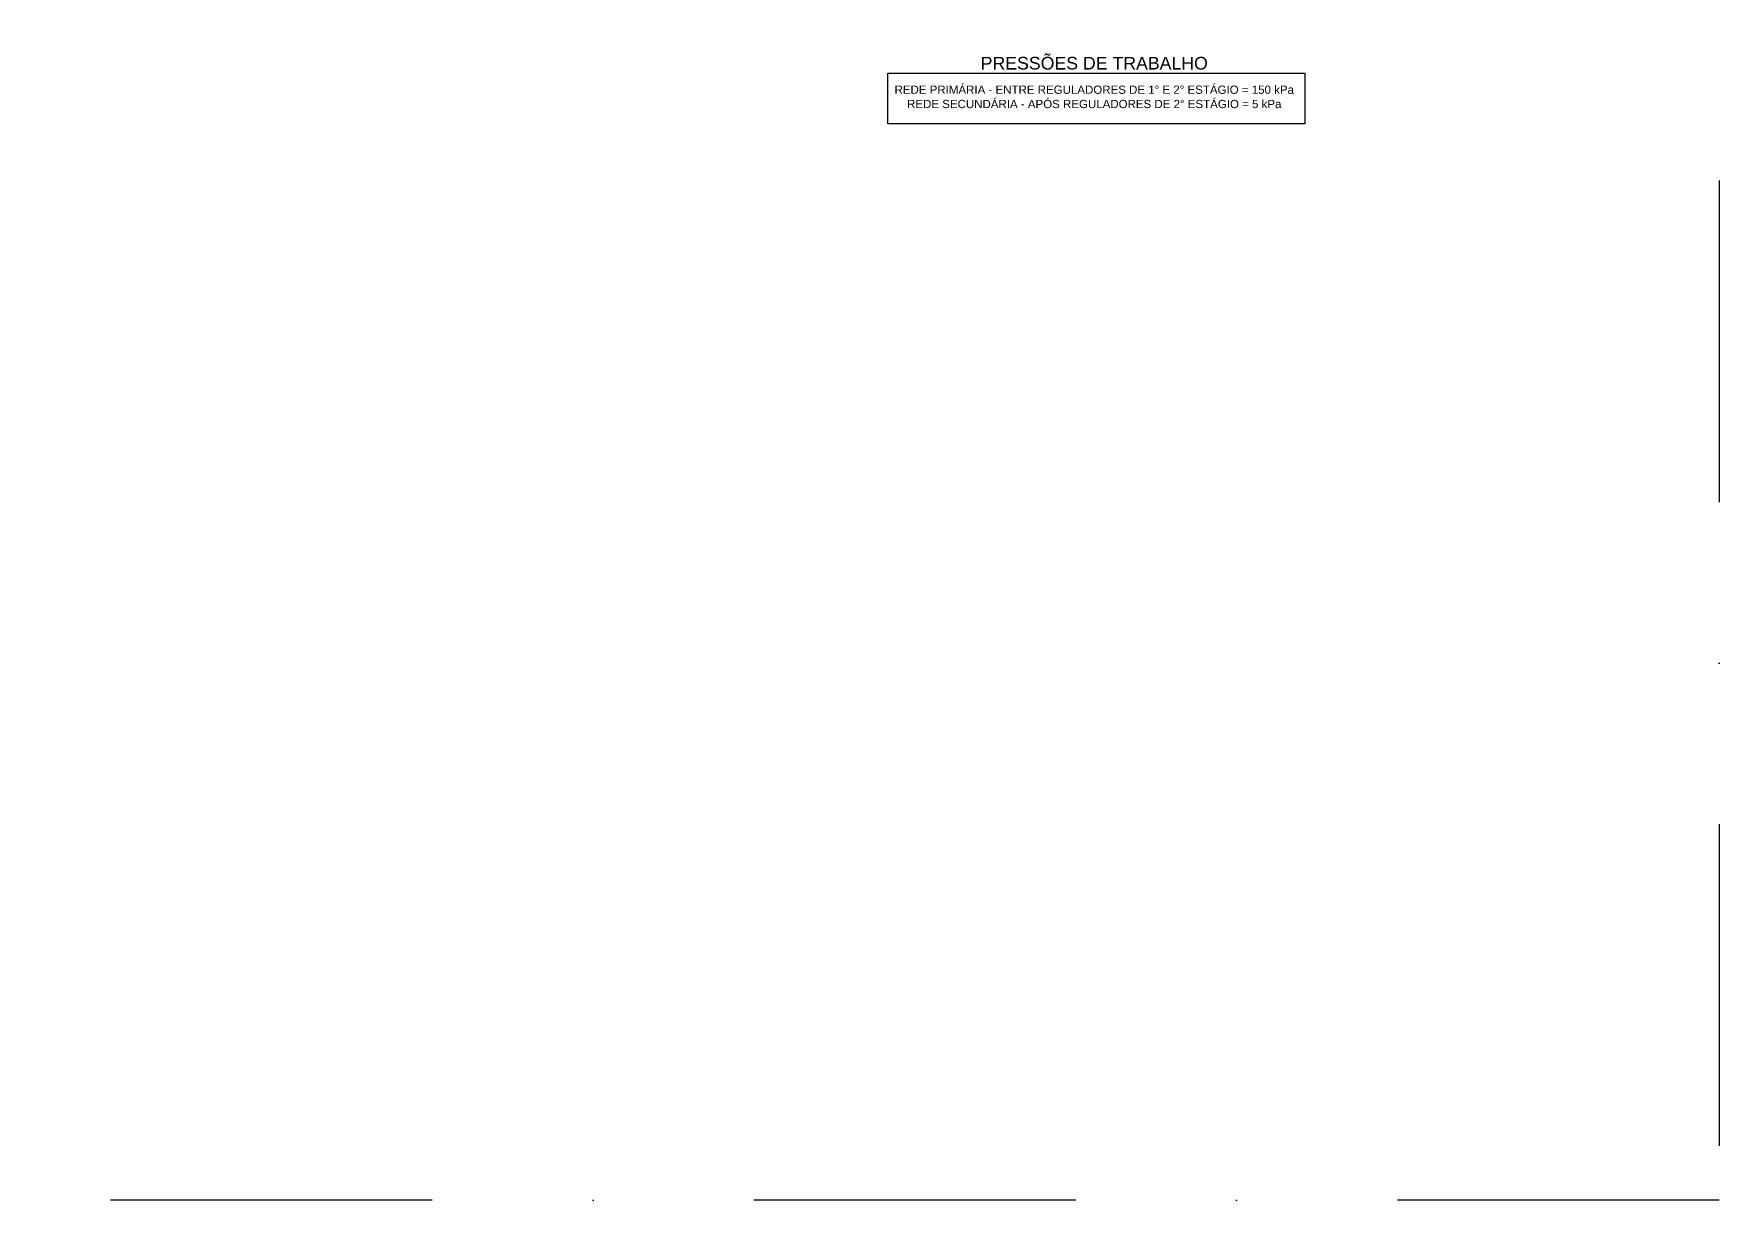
# Model space of a CAD drawing. Header units: millimetres. Extents: x 4161 to 13726, y 828 to 4470.
# Drawn here: x 11065 to 13726, y 828 to 2670 of the extents above; entities that cross this region are included whole.
import ezdxf
from ezdxf.enums import TextEntityAlignment as Align

# ---------------------------------------------------------------- set-up
doc = ezdxf.new("R2010")
doc.units = ezdxf.units.MM
doc.header["$LTSCALE"] = 10
doc.linetypes.add('DASHDOT', pattern=[25.4, 12.7, -6.35, 0, -6.35])
doc.layers.add('TEXTO', color=1, linetype='Continuous', lineweight=0)
doc.styles.add('ARIAL', font='arial.ttf', dxfattribs={"height": 0.2})
doc.styles.add('Arial2', font='arial.ttf')

msp = doc.modelspace()

# ---------------------------------------------------------------- linework, layer by layer
at = {"linetype": 'DASHDOT', "ltscale": 4}
msp.add_lwpolyline([(4160.62, 4470.42), (13725.74, 4470.42), (13725.74, 828.17), (4160.62, 828.17)], close=True, dxfattribs=at)
at = {"color": 5}
msp.add_lwpolyline([(12412.94, 2607.43), (13071.5, 2607.43), (13071.5, 2527.55), (12412.94, 2527.55)], close=True, dxfattribs=at)

# ---------------------------------------------------------------- texts
at = {"layer": 'TEXTO'}
for s, height, style, p in [('PRESSÕES DE TRABALHO', 20, 'Arial2', (12738.95, 2613.23)), ('REDE PRIMÁRIA - ENTRE REGULADORES DE 1%%D E 2%%D ESTÁGIO = 150 kPa', 13, 'ARIAL', (12738.95, 2574.87)), ('REDE SECUNDÁRIA - APÓS REGULADORES DE 2%%D ESTÁGIO = 5 kPa', 13, 'ARIAL', (12738.95, 2552.3))]:
    msp.add_text(s, height=height, dxfattribs=dict(at, style=style)).set_placement(p, align=Align.CENTER)

doc.saveas('drawing.dxf')
